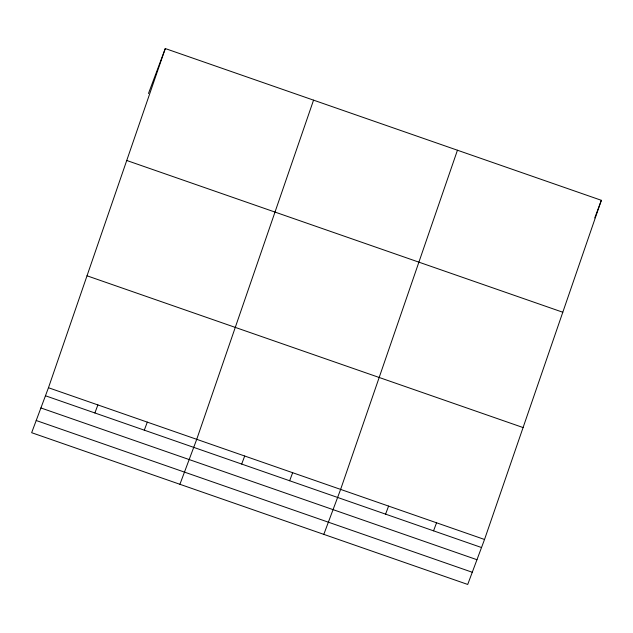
<?xml version="1.0" encoding="UTF-8"?>
<svg xmlns="http://www.w3.org/2000/svg" width="633" height="633" viewBox="0 0 633 633"><rect width="100%" height="100%" fill="white"/><g stroke="black" fill="none" stroke-linecap="round" stroke-linejoin="round"><path stroke-width="0.95" d="M48.464 387.728L165.284 48.551L601.35 200.305L484.53 539.482L467.716 584.449L31.65 432.695L48.464 387.728L484.53 539.482M313.549 100.149L196.728 439.326L179.914 484.292M457.445 150.227L340.625 489.404L323.811 534.371M148.47 93.518L165.284 48.551M94.879 412.969L97.886 404.922M144.292 430.171L147.307 422.124M241.687 464.06L244.694 456.013M289.653 480.756L292.66 472.709M385.584 514.138L388.591 506.091M433.55 530.834L436.556 522.787M594.759 217.926L601.35 200.305M126.735 160.481L562.8 312.235M87.014 275.798L523.08 427.552M45.457 395.767L481.515 547.529M40.9 407.953L476.965 559.714M36.208 420.51L472.273 572.264"/></g></svg>
